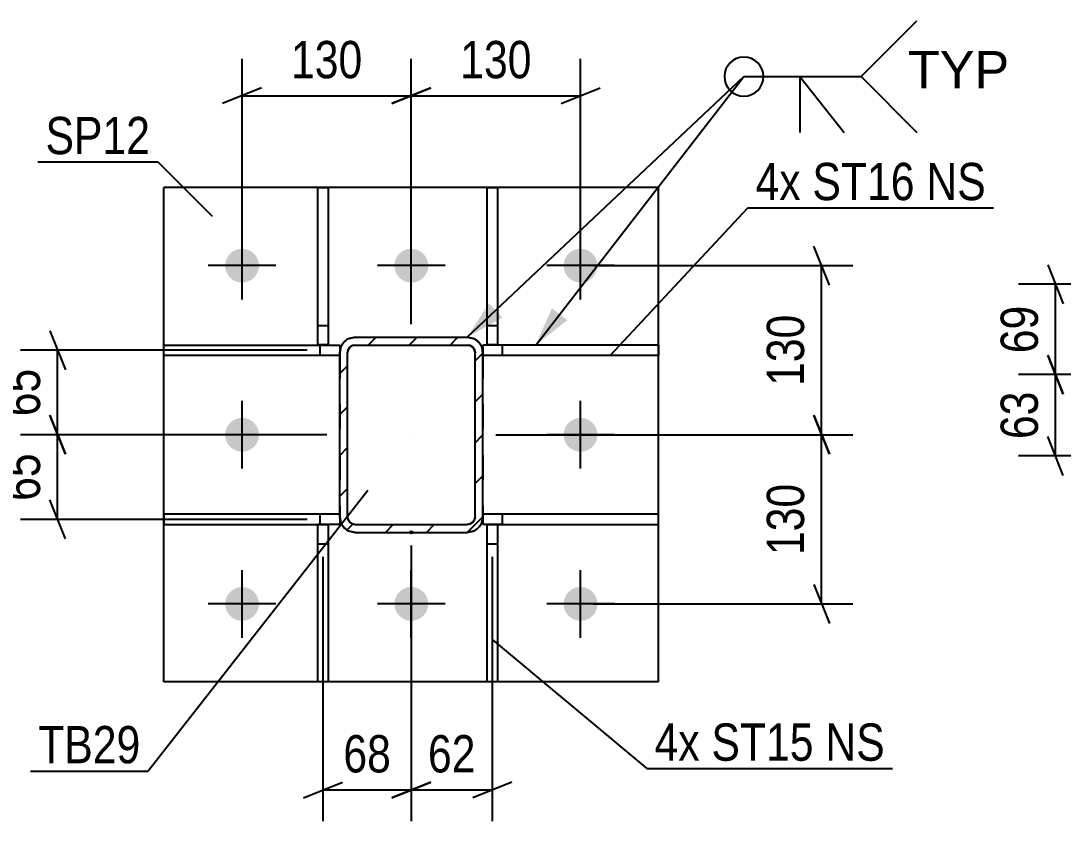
# Model space of a CAD drawing. Header units: millimetres. Extents: x 0 to 841, y 0 to 594.
# Drawn here: x 172.1 to 252.2, y 135.4 to 197 of the extents above; entities that cross this region are included whole.
import ezdxf

# ---------------------------------------------------------------- set-up
doc = ezdxf.new("R2010")
doc.units = ezdxf.units.MM
doc.linetypes.add('DXK_LINE_DOT2', pattern=[3.9198, 1.9599, -1.9599])
doc.linetypes.add('DXK_LINE_DOT3', pattern=[5.9187, 2.979, -0.9799, 0.9799, -0.9799])
doc.styles.add('Arial', font='ARIAL.TTF', dxfattribs={"height": 0.2})
doc.styles.add('Arial Narrow', font='ARIALN.TTF', dxfattribs={"height": 0.2})

# ---------------------------------------------------------------- blocks, each defined once
blk = doc.blocks.new('Part-389786769-11813 - 11774')
at = {"color": 2, "linetype": 'Continuous'}
for p, q in [((221.085, 159.03), (207.585, 159.03)), ((207.585, 158.832), (207.585, 158.23)), ((221.085, 158.23), (221.085, 159.03)), ((207.9, 158.23), (207.585, 158.23)), ((208.7, 158.23), (221.085, 158.23))]:
    blk.add_line(p, q, dxfattribs=at)
at = {"color": 7, "linetype": 'DXK_LINE_DOT2'}
for p, q in [((207.585, 159.03), (207.585, 158.832)), ((209.085, 158.23), (209.085, 159.03)), ((209.085, 158.23), (207.9, 158.23))]:
    blk.add_line(p, q, dxfattribs=at)
blk = doc.blocks.new('Part-389786769-11799 - 11774')
at = {"linetype": 'Continuous'}
h = blk.add_hatch(dxfattribs=at)
h.set_pattern_fill('', scale=0.7, style=0, pattern_type=0)
h.set_pattern_definition([(45, (207.585, 158.8314), (-1.57154, 1.57154), [])])
h.paths.add_polyline_path([(207.494, 158.372), (207.585, 158.831), (207.585, 171.431), (207.494, 171.891), (207.234, 172.28), (206.844, 172.54), (206.385, 172.631), (197.785, 172.631), (197.326, 172.54), (196.936, 172.28), (196.676, 171.891), (196.585, 171.431), (196.585, 158.831), (196.676, 158.372), (196.936, 157.983), (197.326, 157.723), (197.785, 157.631), (206.385, 157.631), (206.844, 157.723), (207.234, 157.983)])
h.paths.add_polyline_path([(206.615, 158.277), (206.385, 158.231), (197.785, 158.231), (197.555, 158.277), (197.361, 158.407), (197.231, 158.602), (197.185, 158.831), (197.185, 171.431), (197.231, 171.661), (197.361, 171.856), (197.555, 171.986), (197.785, 172.031), (206.385, 172.031), (206.615, 171.986), (206.809, 171.856), (206.939, 171.661), (206.985, 171.431), (206.985, 158.831), (206.939, 158.602), (206.809, 158.407)])
blk.add_hatch(color=30, dxfattribs=at).paths.add_polyline_path([(202.085, 157.531, -1), (202.085, 157.731, -1)])
at = {"color": 7, "linetype": 'DXK_LINE_DOT2'}
for p, q in [((197.326, 172.54), (197.785, 172.631)), ((197.785, 172.631), (206.385, 172.631)), ((206.385, 172.631), (206.844, 172.54)), ((196.585, 171.431), (196.676, 171.891)), ((196.585, 171.431), (196.585, 158.831)), ((197.231, 171.661), (197.185, 171.431)), ((197.185, 158.831), (197.185, 171.431)), ((197.361, 171.856), (197.231, 171.661)), ((197.555, 171.986), (197.361, 171.856)), ((197.785, 172.031), (197.555, 171.986)), ((197.785, 172.031), (206.385, 172.031)), ((206.615, 171.986), (206.385, 172.031)), ((206.809, 171.856), (206.615, 171.986)), ((206.939, 171.661), (206.809, 171.856)), ((206.985, 171.431), (206.939, 171.661)), ((206.985, 158.831), (206.985, 171.431)), ((207.494, 171.891), (207.585, 171.431)), ((207.585, 171.431), (207.585, 158.831)), ((196.676, 158.372), (196.585, 158.831)), ((197.185, 158.831), (197.231, 158.602)), ((197.231, 158.602), (197.361, 158.407)), ((206.809, 158.407), (206.939, 158.602)), ((206.939, 158.602), (206.985, 158.831)), ((207.585, 158.831), (207.494, 158.372)), ((197.361, 158.407), (197.555, 158.277)), ((197.555, 158.277), (197.785, 158.231)), ((197.785, 158.231), (206.385, 158.231)), ((206.385, 158.231), (206.615, 158.277)), ((206.615, 158.277), (206.809, 158.407)), ((197.785, 157.631), (197.326, 157.723)), ((197.785, 157.631), (206.385, 157.631)), ((206.844, 157.723), (206.385, 157.631))]:
    blk.add_line(p, q, dxfattribs=at)
at = {"color": 2, "linetype": 'Continuous'}
for p, q in [((197.785, 172.631), (197.326, 172.54)), ((197.785, 172.631), (206.385, 172.631)), ((206.844, 172.54), (206.385, 172.631)), ((196.676, 171.891), (196.585, 171.431)), ((196.585, 158.831), (196.585, 171.431)), ((197.185, 171.431), (197.231, 171.661)), ((197.185, 158.831), (197.185, 171.431)), ((197.231, 171.661), (197.361, 171.856)), ((197.361, 171.856), (197.555, 171.986)), ((197.555, 171.986), (197.785, 172.031)), ((197.785, 172.031), (206.385, 172.031)), ((206.385, 172.031), (206.615, 171.986)), ((206.615, 171.986), (206.809, 171.856)), ((206.809, 171.856), (206.939, 171.661)), ((206.939, 171.661), (206.985, 171.431)), ((206.985, 158.831), (206.985, 171.431)), ((207.585, 171.431), (207.494, 171.891)), ((207.585, 158.831), (207.585, 171.431)), ((196.585, 158.831), (196.676, 158.372)), ((197.231, 158.602), (197.185, 158.831)), ((197.361, 158.407), (197.231, 158.602)), ((206.939, 158.602), (206.809, 158.407)), ((206.985, 158.831), (206.939, 158.602)), ((207.494, 158.372), (207.585, 158.831)), ((197.555, 158.277), (197.361, 158.407)), ((197.785, 158.231), (197.555, 158.277)), ((197.785, 158.231), (206.385, 158.231)), ((206.615, 158.277), (206.385, 158.231)), ((206.809, 158.407), (206.615, 158.277)), ((197.326, 157.723), (197.785, 157.631)), ((197.785, 157.631), (206.385, 157.631)), ((206.385, 157.631), (206.844, 157.723))]:
    blk.add_line(p, q, dxfattribs=at)
at = {"color": 7, "linetype": 'DXK_LINE_DOT3'}
blk.add_line((202.085, 165.131), (202.085, 165.131), dxfattribs=at)
at = {"color": 30, "linetype": 'DXK_LINE_DOT3'}
blk.add_line((202.085, 157.631), (202.085, 157.631), dxfattribs=at)
at = {"color": 30, "linetype": 'Continuous'}
blk.add_circle((202.085, 157.631), 0.1, dxfattribs=at)
at = {"color": 7, "linetype": 'DXK_LINE_DOT2'}
for centre, start, end in [((197.785, 171.431), 112.49999, 157.49999), ((206.385, 171.431), 22.49999, 67.49999), ((197.785, 158.831), 202.49999, 247.49999), ((206.385, 158.831), 292.49999, 337.49999)]:
    blk.add_arc(centre, 1.2, start, end, dxfattribs=at)
at = {"color": 2, "linetype": 'Continuous'}
for centre, start, end in [((197.785, 171.431), 112.49999, 157.49999), ((206.385, 171.431), 22.49999, 67.49999), ((197.785, 158.831), 202.49999, 247.49999), ((206.385, 158.831), 292.49999, 337.49999)]:
    blk.add_arc(centre, 1.2, start, end, dxfattribs=at)
blk = doc.blocks.new('Part-389786769-11808 - 11774')
at = {"color": 2, "linetype": 'Continuous'}
for p, q in [((207.901, 172.041), (207.9, 184.13)), ((207.9, 184.13), (208.7, 184.13)), ((208.7, 184.13), (208.701, 172.041)), ((208.701, 172.041), (207.901, 172.041))]:
    blk.add_line(p, q, dxfattribs=at)
at = {"color": 7, "linetype": 'DXK_LINE_DOT2'}
blk.add_line((207.901, 173.541), (208.701, 173.541), dxfattribs=at)
blk = doc.blocks.new('Part-389786769-11809 - 11774')
at = {"color": 2, "linetype": 'Continuous'}
for p, q in [((194.901, 172.041), (194.901, 184.13)), ((194.901, 184.13), (195.701, 184.13)), ((195.701, 184.13), (195.701, 172.041)), ((195.701, 172.041), (194.901, 172.041))]:
    blk.add_line(p, q, dxfattribs=at)
at = {"color": 7, "linetype": 'DXK_LINE_DOT2'}
blk.add_line((194.901, 173.541), (195.701, 173.541), dxfattribs=at)
blk = doc.blocks.new('Part-389786769-11810 - 11774')
at = {"color": 2, "linetype": 'Continuous'}
for p, q in [((207.9, 146.13), (207.9, 158.24)), ((207.9, 158.24), (208.7, 158.24)), ((208.7, 158.24), (208.7, 146.13)), ((208.7, 146.13), (207.9, 146.13))]:
    blk.add_line(p, q, dxfattribs=at)
at = {"color": 7, "linetype": 'DXK_LINE_DOT2'}
blk.add_line((207.9, 156.74), (208.7, 156.74), dxfattribs=at)
blk = doc.blocks.new('Part-389786769-11811 - 11774')
at = {"color": 2, "linetype": 'Continuous'}
for p, q in [((194.901, 146.13), (194.9, 158.24)), ((194.9, 158.24), (195.7, 158.24)), ((195.7, 158.24), (195.701, 146.13)), ((195.701, 146.13), (194.901, 146.13))]:
    blk.add_line(p, q, dxfattribs=at)
at = {"color": 7, "linetype": 'DXK_LINE_DOT2'}
blk.add_line((194.901, 156.74), (195.701, 156.74), dxfattribs=at)
blk = doc.blocks.new('Part-389786769-11812 - 11774')
at = {"color": 2, "linetype": 'Continuous'}
for p, q in [((221.085, 172.03), (207.585, 172.03)), ((207.585, 172.03), (207.585, 171.431)), ((221.085, 172.03), (221.085, 171.23)), ((221.085, 171.23), (207.585, 171.23))]:
    blk.add_line(p, q, dxfattribs=at)
at = {"color": 7, "linetype": 'DXK_LINE_DOT2'}
for p, q in [((207.585, 171.23), (207.585, 171.431)), ((209.085, 171.23), (209.085, 172.03))]:
    blk.add_line(p, q, dxfattribs=at)
blk = doc.blocks.new('Part-389786769-11814 - 11774')
at = {"color": 2, "linetype": 'Continuous'}
for p, q in [((183.085, 171.23), (183.085, 172.03)), ((183.085, 172.03), (196.584, 172.03)), ((196.584, 172.03), (196.584, 171.428)), ((196.584, 171.23), (183.085, 171.23))]:
    blk.add_line(p, q, dxfattribs=at)
at = {"color": 7, "linetype": 'DXK_LINE_DOT2'}
for p, q in [((195.084, 171.23), (195.084, 172.03)), ((196.584, 171.428), (196.584, 171.23))]:
    blk.add_line(p, q, dxfattribs=at)
blk = doc.blocks.new('Part-389786769-11815 - 11774')
at = {"color": 2, "linetype": 'Continuous'}
for p, q in [((196.584, 159.03), (183.085, 159.03)), ((183.085, 159.03), (183.085, 158.23)), ((196.584, 158.835), (196.584, 158.23)), ((183.085, 158.23), (194.9, 158.23)), ((196.584, 158.23), (195.7, 158.23))]:
    blk.add_line(p, q, dxfattribs=at)
at = {"color": 7, "linetype": 'DXK_LINE_DOT2'}
for p, q in [((195.084, 158.23), (195.084, 159.03)), ((196.584, 158.835), (196.584, 159.03)), ((195.7, 158.23), (194.9, 158.23))]:
    blk.add_line(p, q, dxfattribs=at)
blk = doc.blocks.new('Part-389786769-11816 - 11774')
at = {"color": 2, "linetype": 'Continuous'}
for p, q in [((183.085, 146.131), (183.085, 184.131)), ((221.085, 184.131), (183.085, 184.131)), ((221.085, 146.131), (221.085, 184.131)), ((221.085, 146.131), (183.085, 146.131))]:
    blk.add_line(p, q, dxfattribs=at)
blk = doc.blocks.new('Bolt-389786769-11900 - 11774')
at = {"linetype": 'Continuous'}
for points in [[(187.785, 178.131, -1), (190.385, 178.131, -1)], [(200.785, 178.131, -1), (203.385, 178.131, -1)], [(213.785, 178.131, -1), (216.385, 178.131, -1)], [(187.785, 165.131, -1), (190.385, 165.131, -1)], [(213.785, 165.131, -1), (216.385, 165.131, -1)], [(187.785, 152.131, -1), (190.385, 152.131, -1)], [(200.785, 152.131, -1), (203.385, 152.131, -1)], [(213.785, 152.131, -1), (216.385, 152.131, -1)]]:
    blk.add_hatch(color=1, dxfattribs=at).paths.add_polyline_path(points)
at = {"color": 1, "linetype": 'Continuous'}
for p, q in [((189.085, 175.531), (189.085, 180.731)), ((202.085, 175.531), (202.085, 180.731)), ((215.085, 175.531), (215.085, 180.731)), ((191.685, 178.131), (186.485, 178.131)), ((204.685, 178.131), (199.485, 178.131)), ((217.685, 178.131), (212.485, 178.131)), ((189.085, 162.531), (189.085, 167.731)), ((215.085, 162.531), (215.085, 167.731)), ((191.685, 165.131), (186.485, 165.131)), ((217.685, 165.131), (212.485, 165.131)), ((189.085, 149.531), (189.085, 154.731)), ((202.085, 149.531), (202.085, 154.731)), ((215.085, 149.531), (215.085, 154.731)), ((191.685, 152.131), (186.485, 152.131)), ((204.685, 152.131), (199.485, 152.131)), ((217.685, 152.131), (212.485, 152.131))]:
    blk.add_line(p, q, dxfattribs=at)
blk = doc.blocks.new('StraightDimension-389786769-32999 - 18951')
at = {"color": 7, "linetype": 'Continuous'}
for p, q in [((250.971, 178.201), (252.171, 175.201)), ((291.237, 176.701), (248.721, 176.701)), ((251.571, 169.757), (251.571, 176.701)), ((252.171, 168.257), (250.971, 171.257)), ((260.571, 169.757), (248.721, 169.757))]:
    blk.add_line(p, q, dxfattribs=at)
at = {"color": 0}
blk.add_wipeout([(250.821, 175.657), (246.621, 175.657), (246.621, 170.801), (250.821, 170.801)], dxfattribs=at)
at = {"color": 3, "style": 'Arial Narrow'}
blk.add_text('69', height=2.8633, rotation=90.00021, dxfattribs=at).set_placement((250.221, 171.401))
blk = doc.blocks.new('StraightDimension-389786769-33000 - 18951')
at = {"color": 7, "linetype": 'Continuous'}
for p, q in [((250.971, 171.257), (252.171, 168.257)), ((260.571, 169.757), (248.721, 169.757)), ((251.571, 163.501), (251.571, 169.757)), ((252.171, 162.001), (250.971, 165.001)), ((291.237, 163.501), (248.721, 163.501))]:
    blk.add_line(p, q, dxfattribs=at)
at = {"color": 0}
blk.add_wipeout([(250.821, 169.057), (246.621, 169.057), (246.621, 164.201), (250.821, 164.201)], dxfattribs=at)
at = {"color": 3, "style": 'Arial Narrow'}
blk.add_text('63', height=2.8633, rotation=90.00021, dxfattribs=at).set_placement((250.221, 164.801))
blk = doc.blocks.new('StraightDimension-389786769-32968 - 11774')
at = {"color": 7, "linetype": 'Continuous'}
for p, q in [((174.316, 166.631), (175.516, 163.631)), ((195.585, 165.131), (172.066, 165.131)), ((174.916, 158.63), (174.916, 165.131)), ((175.516, 157.13), (174.316, 160.13)), ((194.084, 158.63), (172.066, 158.63))]:
    blk.add_line(p, q, dxfattribs=at)
at = {"color": 0}
blk.add_wipeout([(174.166, 164.309), (169.966, 164.309), (169.966, 159.453), (174.166, 159.453)], dxfattribs=at)
at = {"color": 3, "style": 'Arial Narrow'}
blk.add_text('65', height=2.8633, rotation=90.00021, dxfattribs=at).set_placement((173.566, 160.053))
blk = doc.blocks.new('StraightDimension-389786769-12721 - 11774')
at = {"color": 7, "linetype": 'Continuous'}
for p, q in [((202.085, 173.631), (202.085, 194.04)), ((215.085, 179.131), (215.085, 194.04)), ((203.585, 191.79), (200.585, 190.59)), ((213.585, 190.59), (216.585, 191.79)), ((202.085, 191.19), (215.085, 191.19))]:
    blk.add_line(p, q, dxfattribs=at)
at = {"color": 0}
blk.add_wipeout([(211.927, 191.94), (211.927, 196.14), (205.243, 196.14), (205.243, 191.94)], dxfattribs=at)
at = {"color": 3, "style": 'Arial Narrow'}
blk.add_text('130', height=2.8633, dxfattribs=at).set_placement((205.843, 192.54))
blk = doc.blocks.new('StraightDimension-389786769-12722 - 11774')
at = {"color": 7, "linetype": 'Continuous'}
for p, q in [((189.085, 179.131), (189.085, 194.04)), ((202.085, 173.631), (202.085, 194.04)), ((190.585, 191.79), (187.585, 190.59)), ((200.585, 190.59), (203.585, 191.79)), ((189.085, 191.19), (202.085, 191.19))]:
    blk.add_line(p, q, dxfattribs=at)
at = {"color": 0}
blk.add_wipeout([(198.927, 191.94), (198.927, 196.14), (192.243, 196.14), (192.243, 191.94)], dxfattribs=at)
at = {"color": 3, "style": 'Arial Narrow'}
blk.add_text('130', height=2.8633, dxfattribs=at).set_placement((192.843, 192.54))
blk = doc.blocks.new('StraightDimension-389786769-12755 - 11774')
at = {"color": 7, "linetype": 'Continuous'}
for p, q in [((234.204, 176.631), (233.004, 179.631)), ((216.085, 178.131), (236.004, 178.131)), ((233.604, 165.131), (233.604, 178.131)), ((233.004, 166.631), (234.204, 163.631)), ((208.585, 165.131), (236.004, 165.131))]:
    blk.add_line(p, q, dxfattribs=at)
at = {"color": 0}
blk.add_wipeout([(232.854, 174.974), (228.654, 174.974), (228.654, 168.289), (232.854, 168.289)], dxfattribs=at)
at = {"color": 3, "style": 'Arial Narrow'}
blk.add_text('130', height=2.8633, rotation=90.00021, dxfattribs=at).set_placement((232.254, 168.889))
blk = doc.blocks.new('StraightDimension-389786769-12756 - 11774')
at = {"color": 7, "linetype": 'Continuous'}
for p, q in [((234.204, 163.631), (233.004, 166.631)), ((208.585, 165.131), (236.004, 165.131)), ((233.604, 152.131), (233.604, 165.131)), ((233.004, 153.631), (234.204, 150.631)), ((216.085, 152.131), (236.004, 152.131))]:
    blk.add_line(p, q, dxfattribs=at)
at = {"color": 0}
blk.add_wipeout([(232.854, 161.974), (228.654, 161.974), (228.654, 155.289), (232.854, 155.289)], dxfattribs=at)
at = {"color": 3, "style": 'Arial Narrow'}
blk.add_text('130', height=2.8633, rotation=90.00021, dxfattribs=at).set_placement((232.254, 155.889))
blk = doc.blocks.new('StraightDimension-389786769-32923 - 11774')
at = {"color": 7, "linetype": 'Continuous'}
for p, q in [((202.085, 156.631), (202.085, 135.429)), ((208.3, 155.74), (208.3, 135.429)), ((200.585, 137.229), (203.585, 138.429)), ((202.085, 137.829), (208.3, 137.829)), ((209.8, 138.429), (206.8, 137.229))]:
    blk.add_line(p, q, dxfattribs=at)
at = {"color": 0}
blk.add_wipeout([(207.621, 138.579), (207.621, 142.779), (202.764, 142.779), (202.764, 138.579)], dxfattribs=at)
at = {"color": 3, "style": 'Arial Narrow'}
blk.add_text('62', height=2.8633, dxfattribs=at).set_placement((203.364, 139.179))
blk = doc.blocks.new('StraightDimension-389786769-32924 - 11774')
at = {"color": 7, "linetype": 'Continuous'}
for p, q in [((202.085, 156.631), (202.085, 135.429)), ((195.301, 155.74), (195.301, 135.429)), ((193.801, 137.229), (196.801, 138.429)), ((195.301, 137.829), (202.085, 137.829)), ((203.585, 138.429), (200.585, 137.229))]:
    blk.add_line(p, q, dxfattribs=at)
at = {"color": 0}
blk.add_wipeout([(201.121, 138.579), (201.121, 142.779), (196.265, 142.779), (196.265, 138.579)], dxfattribs=at)
at = {"color": 3, "style": 'Arial Narrow'}
blk.add_text('68', height=2.8633, dxfattribs=at).set_placement((196.865, 139.179))
blk = doc.blocks.new('StraightDimension-389786769-32967 - 11774')
at = {"color": 7, "linetype": 'Continuous'}
for p, q in [((174.316, 173.13), (175.516, 170.13)), ((194.084, 171.63), (172.066, 171.63)), ((174.916, 165.131), (174.916, 171.63)), ((175.516, 163.631), (174.316, 166.631)), ((195.585, 165.131), (172.066, 165.131))]:
    blk.add_line(p, q, dxfattribs=at)
at = {"color": 0}
blk.add_wipeout([(174.166, 170.809), (169.966, 170.809), (169.966, 165.953), (174.166, 165.953)], dxfattribs=at)
at = {"color": 3, "style": 'Arial Narrow'}
blk.add_text('65', height=2.8633, rotation=90.00021, dxfattribs=at).set_placement((173.566, 166.553))
blk = doc.blocks.new('WeldMark-389786769-19783 - 11774')
at = {"linetype": 'Continuous'}
for points in [[(209.082, 174.144), (206.385, 172.631), (208.053, 175.235)], [(214.075, 173.942), (211.644, 172.03), (212.889, 174.861)]]:
    blk.add_hatch(color=30, dxfattribs=at).paths.add_polyline_path(points)
at = {"color": 30, "linetype": 'Continuous'}
for p, q in [((206.385, 172.631), (227.634, 192.666)), ((211.644, 172.03), (227.634, 192.666)), ((227.634, 192.666), (236.634, 192.666))]:
    blk.add_line(p, q, dxfattribs=at)
at = {"color": 3, "linetype": 'Continuous'}
for q in [(235.349, 188.38), (231.92, 188.38)]:
    blk.add_line((231.92, 192.666), q, dxfattribs=at)
for start, end in [(90, 270), (270, 90)]:
    blk.add_arc((227.634, 192.666), 1.5, start, end, dxfattribs=at)
at = {"color": 0, "linetype": 'Continuous'}
blk.add_wipeout([(248.01, 191.766), (248.01, 194.766), (240.234, 194.766), (240.234, 191.766)], dxfattribs=at)
blk.add_wipeout([(248.01, 191.766), (248.01, 194.766), (240.234, 194.766), (240.234, 191.766)], dxfattribs=at)
at = {"color": 3, "linetype": 'Continuous'}
for q in [(240.92, 196.951), (240.92, 188.38)]:
    blk.add_line((236.634, 192.666), q, dxfattribs=at)
at = {"color": 3, "linetype": 'Continuous', "style": 'Arial'}
blk.add_text('TYP', height=2.8652, dxfattribs=at).set_placement((240.234, 191.766))
blk = doc.blocks.new('Mark-389786769-12797 - 11774')
at = {"color": 30, "linetype": 'Continuous'}
for p in [(198.747, 160.839), (172.827, 139.28)]:
    blk.add_line(p, (181.882, 139.28), dxfattribs=at)
at = {"color": 0}
blk.add_wipeout([(181.282, 139.88), (181.282, 142.88), (173.427, 142.88), (173.427, 139.88)], dxfattribs=at)
blk.add_wipeout([(181.282, 139.88), (181.282, 142.88), (173.427, 142.88), (173.427, 139.88)], dxfattribs=at)
at = {"color": 3, "style": 'Arial Narrow'}
blk.add_text('TB29', height=2.8633, dxfattribs=at).set_placement((173.427, 139.88))
blk = doc.blocks.new('Mark-389786769-12809 - 11774')
at = {"color": 30, "linetype": 'Continuous'}
for p in [(173.386, 186.102), (186.803, 181.923)]:
    blk.add_line(p, (182.625, 186.102), dxfattribs=at)
at = {"color": 0}
blk.add_wipeout([(182.025, 186.702), (182.025, 189.702), (173.986, 189.702), (173.986, 186.702)], dxfattribs=at)
blk.add_wipeout([(182.025, 186.702), (182.025, 189.702), (173.986, 189.702), (173.986, 186.702)], dxfattribs=at)
at = {"color": 3, "style": 'Arial Narrow'}
blk.add_text('SP12', height=2.8633, dxfattribs=at).set_placement((173.986, 186.702))
blk = doc.blocks.new('MarkSet-389786769-12862 - 11774')
at = {"color": 30, "linetype": 'Continuous'}
for p, q in [((217.361, 171.23), (227.927, 182.568)), ((227.927, 182.568), (246.818, 182.568))]:
    blk.add_line(p, q, dxfattribs=at)
at = {"color": 0}
for points in [[(231.999, 183.168), (231.999, 186.168), (228.527, 186.168), (228.527, 183.168)], [(240.753, 183.168), (240.753, 186.168), (232.899, 186.168), (232.899, 183.168)], [(246.218, 183.168), (246.218, 186.168), (241.653, 186.168), (241.653, 183.168)]]:
    blk.add_wipeout(points, dxfattribs=at)
for points in [[(231.999, 183.168), (231.999, 186.168), (228.527, 186.168), (228.527, 183.168)], [(240.753, 183.168), (240.753, 186.168), (232.899, 186.168), (232.899, 183.168)], [(246.218, 183.168), (246.218, 186.168), (241.653, 186.168), (241.653, 183.168)]]:
    blk.add_wipeout(points, dxfattribs=at)
at = {"color": 3, "style": 'Arial Narrow'}
for s, p in [('4x', (228.527, 183.168)), ('ST16', (232.899, 183.168)), ('NS', (241.653, 183.168))]:
    blk.add_text(s, height=2.8633, dxfattribs=at).set_placement(p)
blk = doc.blocks.new('MarkSet-389786769-12878 - 11774')
at = {"color": 30, "linetype": 'Continuous'}
for p, q in [((208.296, 149.384), (220.17, 139.475)), ((220.17, 139.475), (239.061, 139.475))]:
    blk.add_line(p, q, dxfattribs=at)
at = {"color": 0}
for points in [[(224.242, 140.075), (224.242, 143.075), (220.77, 143.075), (220.77, 140.075)], [(232.996, 140.075), (232.996, 143.075), (225.142, 143.075), (225.142, 140.075)], [(238.461, 140.075), (238.461, 143.075), (233.896, 143.075), (233.896, 140.075)]]:
    blk.add_wipeout(points, dxfattribs=at)
for points in [[(224.242, 140.075), (224.242, 143.075), (220.77, 143.075), (220.77, 140.075)], [(232.996, 140.075), (232.996, 143.075), (225.142, 143.075), (225.142, 140.075)], [(238.461, 140.075), (238.461, 143.075), (233.896, 143.075), (233.896, 140.075)]]:
    blk.add_wipeout(points, dxfattribs=at)
at = {"color": 3, "style": 'Arial Narrow'}
for s, p in [('4x', (220.77, 140.075)), ('ST15', (225.142, 140.075)), ('NS', (233.896, 140.075))]:
    blk.add_text(s, height=2.8633, dxfattribs=at).set_placement(p)

msp = doc.modelspace()

# ---------------------------------------------------------------- block references
for name in ['Part-389786769-11816 - 11774', 'Part-389786769-11809 - 11774', 'Part-389786769-11808 - 11774', 'Bolt-389786769-11900 - 11774', 'StraightDimension-389786769-32999 - 18951', 'Part-389786769-11799 - 11774', 'Part-389786769-11814 - 11774', 'Part-389786769-11812 - 11774', 'Part-389786769-11815 - 11774', 'Part-389786769-11813 - 11774', 'Part-389786769-11811 - 11774', 'Part-389786769-11810 - 11774']:
    msp.add_blockref(name, (0, 0))

# ---------------------------------------------------------------- next in the draw order: block references
for name in ['StraightDimension-389786769-12721 - 11774', 'Mark-389786769-12809 - 11774', 'StraightDimension-389786769-33000 - 18951', 'StraightDimension-389786769-32968 - 11774']:
    msp.add_blockref(name, (0, 0))

# ---------------------------------------------------------------- next in the draw order: block references
for name in ['StraightDimension-389786769-12722 - 11774', 'StraightDimension-389786769-12755 - 11774', 'StraightDimension-389786769-32967 - 11774']:
    msp.add_blockref(name, (0, 0))

# ---------------------------------------------------------------- next in the draw order: block references
for name in ['WeldMark-389786769-19783 - 11774', 'StraightDimension-389786769-12756 - 11774']:
    msp.add_blockref(name, (0, 0))

# ---------------------------------------------------------------- next in the draw order: block references
for name in ['MarkSet-389786769-12862 - 11774', 'StraightDimension-389786769-32923 - 11774']:
    msp.add_blockref(name, (0, 0))

# ---------------------------------------------------------------- next in the draw order: block references
for name in ['StraightDimension-389786769-32924 - 11774', 'MarkSet-389786769-12878 - 11774']:
    msp.add_blockref(name, (0, 0))

# ---------------------------------------------------------------- next in the draw order: block references
msp.add_blockref('Mark-389786769-12797 - 11774', (0, 0))

doc.saveas('drawing.dxf')
